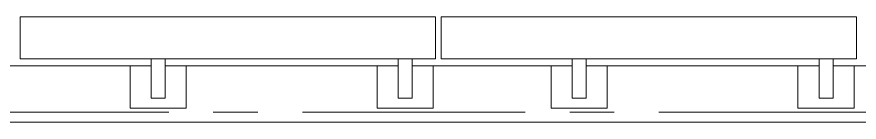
# Model space of a CAD drawing. Header units: millimetres. Extents: x -220592 to 404889, y -217665 to 38245.
# Drawn here: x 7772.26 to 7802.28, y -47853.57 to -47849.82 of the extents above; entities that cross this region are included whole.
import ezdxf

# ---------------------------------------------------------------- set-up
doc = ezdxf.new("R2010")
doc.units = ezdxf.units.MM
doc.linetypes.add('XKITLINE00', pattern=[0])
doc.layers.add('Part', color=7, linetype='Continuous', lineweight=0)
doc.layers.add('S-GRID', color=7, linetype='Continuous', lineweight=0)

# ---------------------------------------------------------------- blocks, each defined once
blk = doc.blocks.new('*A14966')
at = {"layer": 'Part', "color": 7, "linetype": 'XKITLINE00', "lineweight": 0}
for p, q in [((48.199959, 357.500015), (48.199959, 358.9)), ((48.699959, 357.500015), (48.699959, 358.9)), ((48.199959, 357.500015), (48.699959, 357.500015))]:
    blk.add_line(p, q, dxfattribs=at)
blk = doc.blocks.new('*A14967')
at = {"layer": 'Part', "color": 7, "linetype": 'XKITLINE00', "lineweight": 0}
for p, q in [((39.399959, 357.500015), (39.399959, 358.9)), ((39.899959, 357.500015), (39.899959, 358.9)), ((39.399959, 357.500015), (39.899959, 357.500015))]:
    blk.add_line(p, q, dxfattribs=at)
blk = doc.blocks.new('*A14968')
at = {"layer": 'Part', "color": 7, "linetype": 'XKITLINE00', "lineweight": 0}
for p, q in [((47.449959, 357.149992), (47.449959, 358.649992)), ((47.449959, 358.649992), (48.199959, 358.649992)), ((48.699959, 358.649992), (49.449959, 358.649992)), ((49.449959, 358.649992), (49.449959, 357.149992)), ((49.449959, 357.149992), (47.449959, 357.149992))]:
    blk.add_line(p, q, dxfattribs=at)
blk = doc.blocks.new('*A14969')
at = {"layer": 'Part', "color": 7, "linetype": 'XKITLINE00', "lineweight": 0}
for p, q in [((38.649959, 357.149992), (38.649959, 358.649992)), ((38.649959, 358.649992), (39.399959, 358.649992)), ((39.899959, 358.649992), (40.649959, 358.649992)), ((40.649959, 358.649992), (40.649959, 357.149992)), ((40.649959, 357.149992), (38.649959, 357.149992))]:
    blk.add_line(p, q, dxfattribs=at)
blk = doc.blocks.new('*A14970')
at = {"layer": 'Part', "color": 7, "linetype": 'XKITLINE00', "lineweight": 0}
for p, q in [((63.199959, 357.500015), (63.199959, 358.9)), ((63.699959, 357.500015), (63.699959, 358.9)), ((63.199959, 357.500015), (63.699959, 357.500015))]:
    blk.add_line(p, q, dxfattribs=at)
blk = doc.blocks.new('*A14971')
at = {"layer": 'Part', "color": 7, "linetype": 'XKITLINE00', "lineweight": 0}
for p, q in [((54.399959, 357.500015), (54.399959, 358.9)), ((54.899959, 357.500015), (54.899959, 358.9)), ((54.399959, 357.500015), (54.899959, 357.500015))]:
    blk.add_line(p, q, dxfattribs=at)
blk = doc.blocks.new('*A14972')
at = {"layer": 'Part', "color": 7, "linetype": 'XKITLINE00', "lineweight": 0}
for p, q in [((62.449959, 357.149992), (62.449959, 358.649992)), ((62.449959, 358.649992), (63.199959, 358.649992)), ((63.699959, 358.649992), (64.449959, 358.649992)), ((64.449959, 358.649992), (64.449959, 357.149992)), ((64.449959, 357.149992), (62.449959, 357.149992))]:
    blk.add_line(p, q, dxfattribs=at)
blk = doc.blocks.new('*A14973')
at = {"layer": 'Part', "color": 7, "linetype": 'XKITLINE00', "lineweight": 0}
for p, q in [((53.649959, 357.149992), (53.649959, 358.649992)), ((53.649959, 358.649992), (54.399959, 358.649992)), ((54.899959, 358.649992), (55.649959, 358.649992)), ((55.649959, 358.649992), (55.649959, 357.149992)), ((55.649959, 357.149992), (53.649959, 357.149992))]:
    blk.add_line(p, q, dxfattribs=at)
blk = doc.blocks.new('*A14995')
at = {"layer": 'Part', "color": 7, "linetype": 'XKITLINE00', "lineweight": 0}
for p, q in [((8.704217, 358.65), (8.704217, 356.65)), ((8.704217, 358.65), (39.399959, 358.65)), ((39.899959, 358.65), (48.199959, 358.65)), ((48.699959, 358.65), (54.399959, 358.65)), ((54.899959, 358.65), (63.199959, 358.65)), ((63.699959, 358.65), (69.399959, 358.65)), ((69.899959, 358.65), (78.199959, 358.65)), ((78.699959, 358.65), (82.479959, 358.65)), ((82.979959, 358.65), (89.199959, 358.65)), ((89.699959, 358.65), (90.53, 358.65)), ((90.53, 358.65), (90.53, 356.65)), ((8.704217, 356.65), (90.53, 356.65))]:
    blk.add_line(p, q, dxfattribs=at)
blk = doc.blocks.new('*A14999')
at = {"layer": 'Part', "color": 7, "linetype": 'XKITLINE00', "lineweight": 0}
for p, q in [((64.529959, 360.4), (49.729959, 360.4)), ((49.729959, 358.9), (49.729959, 360.4)), ((64.529959, 358.9), (64.529959, 360.4)), ((64.529959, 358.9), (49.729959, 358.9))]:
    blk.add_line(p, q, dxfattribs=at)
blk = doc.blocks.new('*A15000')
at = {"layer": 'Part', "color": 7, "linetype": 'XKITLINE00', "lineweight": 0}
for p, q in [((49.529959, 360.4), (34.729959, 360.4)), ((34.729959, 358.9), (34.729959, 360.4)), ((49.529959, 358.9), (49.529959, 360.4)), ((49.529959, 358.9), (34.729959, 358.9))]:
    blk.add_line(p, q, dxfattribs=at)
blk = doc.blocks.new('*A15750')
at = {"layer": 'S-GRID', "color": 7, "linetype": 'XKITLINE00', "lineweight": 0}
for p, q in [((32.091073, 357), (40.028573, 357)), ((41.616073, 357), (43.203573, 357)), ((44.791073, 357), (52.728573, 357)), ((54.316073, 357), (55.903573, 357)), ((57.491073, 357), (65.428573, 357))]:
    blk.add_line(p, q, dxfattribs=at)

msp = doc.modelspace()

# ---------------------------------------------------------------- block references
at = {"color": 7, "lineweight": 0}
for name in ['*A15000', '*A14999', '*A14967', '*A14966', '*A14971', '*A14970', '*A14995', '*A14969', '*A14968', '*A14973', '*A14972', '*A15750']:
    msp.add_blockref(name, (7737.6457, -48210.2152), dxfattribs=at)

doc.saveas('drawing.dxf')
